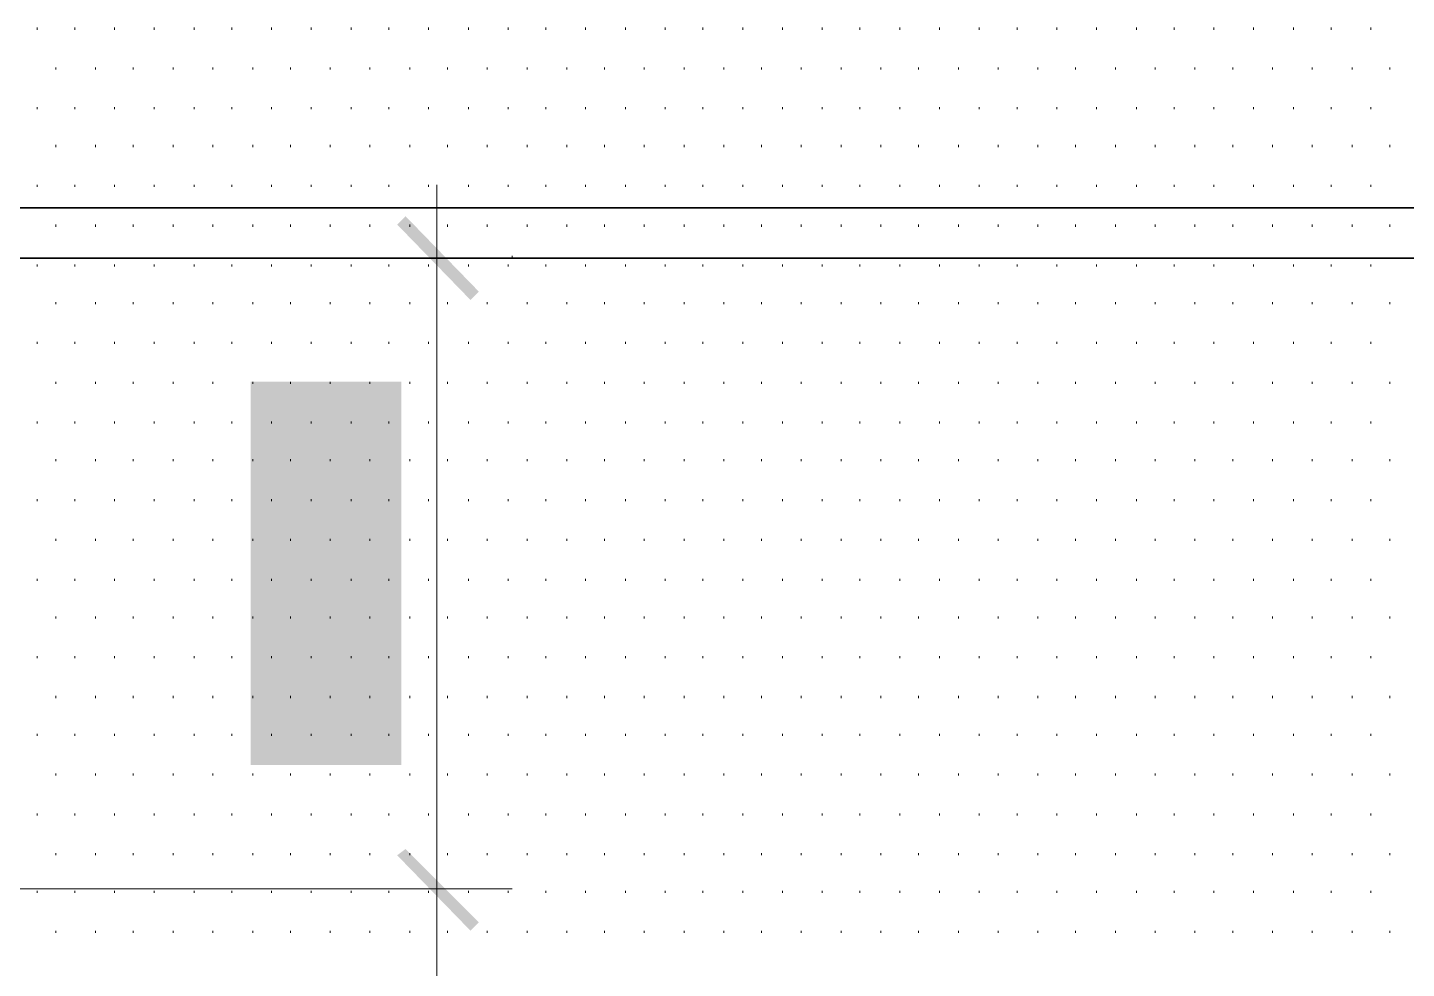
# Model space of a CAD drawing. Header units: millimetres. Extents: x -383313 to -161684, y -117025 to 99224.
# Drawn here: x -329369 to -326581, y -7491 to -5590 of the extents above; entities that cross this region are included whole.
import ezdxf

# ---------------------------------------------------------------- set-up
doc = ezdxf.new("R2010")
doc.units = ezdxf.units.MM
doc.header["$MEASUREMENT"] = 0
doc.layers.add('PDF_Geometry', color=7, linetype='Continuous')
doc.layers.add('PDF_Solid Fills', color=7, linetype='Continuous')

# ---------------------------------------------------------------- blocks, each defined once
blk = doc.blocks.new('A$Cf5759c35')
at = {"layer": 'PDF_Solid Fills'}
for points in [[(29675.5, 11912.6), (29679.7, 11849.1), (29679.7, 11857.6), (29684, 11866), (29684, 11874.5), (29688.2, 11878.7), (29692.4, 11883), (29696.7, 11887.2), (29700.9, 11891.4), (29705.1, 11895.7), (29709.4, 11899.9), (29717.8, 11899.9), (29722.1, 11904.1), (29730.5, 11904.1), (29739, 11904.1), (29739, 11904.1), (29743.2, 11904.1), (29751.7, 11904.1), (29760.2, 11899.9), (29764.4, 11899.9), (29772.9, 11895.7), (29777.1, 11891.4), (29781.3, 11887.2), (29781.3, 11887.2), (29789.8, 11883), (29789.8, 11874.5), (29794, 11870.3), (29798.3, 11866), (29798.3, 11857.6), (29798.3, 11849.1), (29798.3, 11912.6), (29794, 11916.8), (29794, 11916.8), (29785.6, 11921.1), (29781.3, 11925.3), (29777.1, 11929.5), (29768.6, 11929.5), (29764.4, 11933.8), (29755.9, 11933.8), (29747.5, 11933.8), (29743.2, 11938), (29734.8, 11938), (29730.5, 11938), (29726.3, 11933.8), (29717.8, 11933.8), (29709.4, 11933.8), (29705.1, 11929.5), (29696.7, 11929.5), (29692.4, 11925.3), (29688.2, 11921.1), (29679.7, 11916.8)], [(29573.9, 11925.3), (29573.9, 11798.3), (29700.9, 11777.1), (29705.1, 11806.8), (29700.9, 11806.8), (29696.7, 11811), (29692.4, 11819.5), (29688.2, 11823.7), (29688.2, 11823.7), (29684, 11827.9), (29684, 11836.4), (29679.7, 11844.9), (29679.7, 11849.1), (29675.5, 11912.6), (29675.5, 11912.6), (29671.3, 11908.4), (29671.3, 11811), (29603.5, 11823.7), (29603.5, 11925.3)], [(29654.3, 11857.6), (29654.3, 11857.6), (29654.3, 11844.9), (29658.6, 11836.4), (29658.6, 11827.9), (29662.8, 11823.7), (29667, 11819.5), (29671.3, 11811), (29671.3, 11908.4), (29667, 11904.1), (29662.8, 11895.7), (29658.6, 11891.4), (29658.6, 11887.2), (29654.3, 11878.7), (29654.3, 11874.5), (29654.3, 11866)], [(29751.7, 11802.5), (29755.9, 11768.7), (29755.9, 11772.9), (29772.9, 11772.9), (29777.1, 11777.1), (29785.6, 11777.1), (29789.8, 11781.4), (29794, 11785.6), (29798.3, 11789.8), (29802.5, 11794.1), (29806.7, 11798.3), (29811, 11802.5), (29815.2, 11811), (29819.4, 11815.2), (29819.4, 11823.7), (29819.4, 11827.9), (29823.7, 11836.4), (29823.7, 11844.9), (29823.7, 11849.1), (29823.7, 11853.3), (29823.7, 11857.6), (29823.7, 11866), (29819.4, 11874.5), (29819.4, 11878.7), (29815.2, 11887.2), (29815.2, 11891.4), (29811, 11895.7), (29806.7, 11904.1), (29802.5, 11908.4), (29798.3, 11912.6), (29798.3, 11849.1), (29798.3, 11849.1), (29798.3, 11844.9), (29798.3, 11836.4), (29794, 11832.2), (29789.8, 11823.7), (29785.6, 11819.5), (29781.3, 11815.2), (29777.1, 11811), (29772.9, 11811), (29764.4, 11806.8), (29760.2, 11802.5)], [(29573.9, 11739), (29573.9, 11578.2), (29603.5, 11578.2), (29603.5, 11700.9), (29603.5, 11696.7), (29607.8, 11696.7), (29612, 11692.5), (29620.5, 11688.2), (29624.7, 11684), (29628.9, 11679.8), (29637.4, 11675.5), (29641.6, 11671.3), (29645.9, 11667.1), (29654.3, 11662.8), (29662.8, 11658.6), (29667, 11654.4), (29671.3, 11654.4), (29675.5, 11650.1), (29684, 11650.1), (29688.2, 11645.9), (29696.7, 11641.7), (29700.9, 11641.7), (29709.4, 11637.4), (29713.6, 11633.2), (29722.1, 11633.2), (29726.3, 11629), (29734.8, 11629), (29743.2, 11624.7), (29747.5, 11624.7), (29751.7, 11624.7), (29760.2, 11620.5), (29768.6, 11620.5), (29772.9, 11616.3), (29781.3, 11616.3), (29789.8, 11616.3), (29794, 11616.3), (29802.5, 11612), (29806.7, 11612), (29815.2, 11612), (29819.4, 11612), (29819.4, 11645.9), (29819.4, 11645.9), (29811, 11645.9), (29802.5, 11645.9), (29798.3, 11645.9), (29789.8, 11645.9), (29781.3, 11650.1), (29777.1, 11650.1), (29768.6, 11650.1), (29764.4, 11654.4), (29755.9, 11654.4), (29751.7, 11654.4), (29747.5, 11658.6), (29739, 11658.6), (29734.8, 11662.8), (29726.3, 11662.8), (29722.1, 11667.1), (29713.6, 11667.1), (29709.4, 11671.3), (29700.9, 11675.5), (29696.7, 11675.5), (29688.2, 11679.8), (29684, 11684), (29675.5, 11684), (29671.3, 11688.2), (29662.8, 11692.5), (29658.6, 11696.7), (29650.1, 11700.9), (29645.9, 11705.2), (29637.4, 11709.4), (29633.2, 11713.6), (29624.7, 11713.6), (29620.5, 11717.9), (29616.2, 11722.1), (29612, 11726.3), (29603.5, 11730.6), (29599.3, 11734.8), (29595.1, 11739)], [(29595.1, 11527.4), (29595.1, 11463.9), (29595.1, 11480.8), (29599.3, 11485), (29603.5, 11493.5), (29607.8, 11497.7), (29607.8, 11497.7), (29612, 11502), (29616.2, 11506.2), (29624.7, 11510.4), (29628.9, 11510.4), (29637.4, 11510.4), (29641.6, 11510.4), (29650.1, 11510.4), (29654.3, 11506.2), (29662.8, 11506.2), (29667, 11502), (29675.5, 11497.7), (29675.5, 11493.5), (29679.7, 11489.3), (29684, 11485), (29688.2, 11480.8), (29696.7, 11476.6), (29700.9, 11472.3), (29705.1, 11468.1), (29709.4, 11459.6), (29713.6, 11455.4), (29722.1, 11446.9), (29726.3, 11442.7), (29730.5, 11434.2), (29739, 11430), (29743.2, 11421.5), (29747.5, 11417.3), (29751.7, 11413.1), (29755.9, 11408.8), (29760.2, 11404.6), (29764.4, 11400.4), (29768.6, 11396.1), (29772.9, 11391.9), (29781.3, 11387.7), (29785.6, 11387.7), (29794, 11383.4), (29798.3, 11379.2), (29798.3, 11379.2), (29806.7, 11379.2), (29811, 11379.2), (29819.4, 11375), (29819.4, 11544.3), (29789.8, 11544.3), (29789.8, 11421.5), (29789.8, 11421.5), (29785.6, 11421.5), (29777.1, 11425.8), (29772.9, 11434.2), (29772.9, 11434.2), (29768.6, 11438.5), (29764.4, 11442.7), (29760.2, 11446.9), (29755.9, 11455.4), (29747.5, 11459.6), (29743.2, 11468.1), (29739, 11468.1), (29734.8, 11476.6), (29730.5, 11485), (29722.1, 11489.3), (29717.8, 11493.5), (29713.6, 11497.7), (29709.4, 11506.2), (29705.1, 11510.4), (29700.9, 11510.4), (29696.7, 11514.7), (29696.7, 11518.9), (29688.2, 11523.1), (29684, 11527.4), (29679.7, 11531.6), (29671.3, 11531.6), (29667, 11535.8), (29662.8, 11535.8), (29658.6, 11540.1), (29650.1, 11540.1), (29645.9, 11540.1), (29637.4, 11540.1), (29637.4, 11540.1), (29628.9, 11540.1), (29624.7, 11540.1), (29616.2, 11540.1), (29612, 11535.8), (29603.5, 11531.6), (29599.3, 11531.6)], [(29569.7, 11463.9), (29569.7, 11442.7), (29573.9, 11434.2), (29573.9, 11430), (29578.1, 11421.5), (29578.1, 11417.3), (29582.4, 11413.1), (29586.6, 11408.8), (29590.8, 11404.6), (29595.1, 11400.4), (29599.3, 11396.1), (29607.8, 11391.9), (29612, 11387.7), (29620.5, 11387.7), (29624.7, 11383.4), (29633.2, 11383.4), (29641.6, 11383.4), (29645.9, 11413.1), (29637.4, 11413.1), (29628.9, 11417.3), (29624.7, 11417.3), (29616.2, 11421.5), (29612, 11425.8), (29607.8, 11430), (29603.5, 11430), (29599.3, 11438.5), (29599.3, 11442.7), (29595.1, 11446.9), (29595.1, 11455.4), (29595.1, 11463.9), (29595.1, 11527.4), (29586.6, 11518.9), (29586.6, 11518.9), (29582.4, 11514.7), (29582.4, 11510.4), (29578.1, 11506.2), (29573.9, 11497.7), (29573.9, 11493.5), (29569.7, 11485), (29569.7, 11480.8), (29569.7, 11472.3)], [(29569.7, 11303), (29569.7, 11281.8), (29569.7, 11281.8), (29573.9, 11277.6), (29578.1, 11273.4), (29586.6, 11269.1), (29590.8, 11264.9), (29595.1, 11260.7), (29603.5, 11256.4), (29603.5, 11252.2), (29607.8, 11243.7), (29612, 11239.5), (29616.2, 11235.3), (29620.5, 11226.8), (29624.7, 11269.1), (29819.4, 11269.1), (29819.4, 11303)], [(29620.5, 11226.8), (29624.7, 11222.6), (29628.9, 11218.3), (29633.2, 11209.9), (29662.8, 11209.9), (29658.6, 11209.9), (29658.6, 11218.3), (29654.3, 11222.6), (29654.3, 11226.8), (29650.1, 11235.3), (29645.9, 11243.7), (29645.9, 11243.7), (29641.6, 11248), (29637.4, 11256.4), (29633.2, 11260.7), (29628.9, 11264.9), (29624.7, 11269.1)]]:
    blk.add_hatch(color=8, dxfattribs=at).paths.add_polyline_path(points)
at = {"layer": 'PDF_Geometry', "color": 8, "lineweight": 9}
for points in [[(29112.5, 12670.4), (29112.5, 12674.6)], [(29188.7, 12670.4), (29188.7, 12674.6)], [(29269.1, 12670.4), (29269.1, 12674.6)], [(29349.5, 12670.4), (29349.5, 12674.6)], [(29430, 12670.4), (29430, 12674.6)], [(29506.2, 12670.4), (29506.2, 12674.6)], [(29586.6, 12670.4), (29586.6, 12674.6)], [(29667, 12670.4), (29667, 12674.6)], [(29747.5, 12670.4), (29747.5, 12674.6)], [(29823.7, 12670.4), (29823.7, 12674.6)], [(29904.1, 12670.4), (29904.1, 12674.6)], [(29984.5, 12670.4), (29984.5, 12674.6)], [(30065, 12670.4), (30065, 12674.6)], [(30141.2, 12670.4), (30141.2, 12674.6)], [(30221.6, 12670.4), (30221.6, 12674.6)], [(30302, 12670.4), (30302, 12674.6)], [(30382.5, 12670.4), (30382.5, 12674.6)], [(30458.7, 12670.4), (30458.7, 12674.6)], [(30539.1, 12670.4), (30539.1, 12674.6)], [(30619.5, 12670.4), (30619.5, 12674.6)], [(30700, 12670.4), (30700, 12674.6)], [(30776.2, 12670.4), (30776.2, 12674.6)], [(30856.6, 12670.4), (30856.6, 12674.6)], [(30937, 12670.4), (30937, 12674.6)], [(31017.5, 12670.4), (31017.5, 12674.6)], [(31093.7, 12670.4), (31093.7, 12674.6)], [(31174.1, 12670.4), (31174.1, 12674.6)], [(31254.5, 12670.4), (31254.5, 12674.6)], [(31335, 12670.4), (31335, 12674.6)], [(31411.2, 12670.4), (31411.2, 12674.6)], [(31491.6, 12670.4), (31491.6, 12674.6)], [(31572, 12670.4), (31572, 12674.6)], [(31652.5, 12670.4), (31652.5, 12674.6)], [(31728.7, 12670.4), (31728.7, 12674.6)], [(31809.1, 12670.4), (31809.1, 12674.6)], [(29150.6, 12589.9), (29150.6, 12594.2)], [(29231, 12589.9), (29231, 12594.2)], [(29307.2, 12589.9), (29307.2, 12594.2)], [(29387.6, 12589.9), (29387.6, 12594.2)], [(29468.1, 12589.9), (29468.1, 12594.2)], [(29548.5, 12589.9), (29548.5, 12594.2)], [(29624.7, 12589.9), (29624.7, 12594.2)], [(29705.1, 12589.9), (29705.1, 12594.2)], [(29785.6, 12589.9), (29785.6, 12594.2)], [(29866, 12589.9), (29866, 12594.2)], [(29942.2, 12589.9), (29942.2, 12594.2)], [(30022.6, 12589.9), (30022.6, 12594.2)], [(30103.1, 12589.9), (30103.1, 12594.2)], [(30183.5, 12589.9), (30183.5, 12594.2)], [(30259.7, 12589.9), (30259.7, 12594.2)], [(30340.1, 12589.9), (30340.1, 12594.2)], [(30420.6, 12589.9), (30420.6, 12594.2)], [(30501, 12589.9), (30501, 12594.2)], [(30577.2, 12589.9), (30577.2, 12594.2)], [(30657.6, 12589.9), (30657.6, 12594.2)], [(30738.1, 12589.9), (30738.1, 12594.2)], [(30818.5, 12589.9), (30818.5, 12594.2)], [(30894.7, 12589.9), (30894.7, 12594.2)], [(30975.1, 12589.9), (30975.1, 12594.2)], [(31055.6, 12589.9), (31055.6, 12594.2)], [(31136, 12589.9), (31136, 12594.2)], [(31212.2, 12589.9), (31212.2, 12594.2)], [(31292.6, 12589.9), (31292.6, 12594.2)], [(31373.1, 12589.9), (31373.1, 12594.2)], [(31453.5, 12589.9), (31453.5, 12594.2)], [(31529.7, 12589.9), (31529.7, 12594.2)], [(31610.1, 12589.9), (31610.1, 12594.2)], [(31690.6, 12589.9), (31690.6, 12594.2)], [(31771, 12589.9), (31771, 12594.2)], [(31847.2, 12589.9), (31847.2, 12594.2)], [(29112.5, 12509.5), (29112.5, 12513.7)], [(29188.7, 12509.5), (29188.7, 12513.7)], [(29269.1, 12509.5), (29269.1, 12513.7)], [(29349.5, 12509.5), (29349.5, 12513.7)], [(29430, 12509.5), (29430, 12513.7)], [(29506.2, 12509.5), (29506.2, 12513.7)], [(29586.6, 12509.5), (29586.6, 12513.7)], [(29667, 12509.5), (29667, 12513.7)], [(29747.5, 12509.5), (29747.5, 12513.7)], [(29823.7, 12509.5), (29823.7, 12513.7)], [(29904.1, 12509.5), (29904.1, 12513.7)], [(29984.5, 12509.5), (29984.5, 12513.7)], [(30065, 12509.5), (30065, 12513.7)], [(30141.2, 12509.5), (30141.2, 12513.7)], [(30221.6, 12509.5), (30221.6, 12513.7)], [(30302, 12509.5), (30302, 12513.7)], [(30382.5, 12509.5), (30382.5, 12513.7)], [(30458.7, 12509.5), (30458.7, 12513.7)], [(30539.1, 12509.5), (30539.1, 12513.7)], [(30619.5, 12509.5), (30619.5, 12513.7)], [(30700, 12509.5), (30700, 12513.7)], [(30776.2, 12509.5), (30776.2, 12513.7)], [(30856.6, 12509.5), (30856.6, 12513.7)], [(30937, 12509.5), (30937, 12513.7)], [(31017.5, 12509.5), (31017.5, 12513.7)], [(31093.7, 12509.5), (31093.7, 12513.7)], [(31174.1, 12509.5), (31174.1, 12513.7)], [(31254.5, 12509.5), (31254.5, 12513.7)], [(31335, 12509.5), (31335, 12513.7)], [(31411.2, 12509.5), (31411.2, 12513.7)], [(31491.6, 12509.5), (31491.6, 12513.7)], [(31572, 12509.5), (31572, 12513.7)], [(31652.5, 12509.5), (31652.5, 12513.7)], [(31728.7, 12509.5), (31728.7, 12513.7)], [(31809.1, 12509.5), (31809.1, 12513.7)], [(29150.6, 12433.3), (29150.6, 12437.5)], [(29231, 12433.3), (29231, 12437.5)], [(29307.2, 12433.3), (29307.2, 12437.5)], [(29387.6, 12433.3), (29387.6, 12437.5)], [(29468.1, 12433.3), (29468.1, 12437.5)], [(29548.5, 12433.3), (29548.5, 12437.5)], [(29624.7, 12433.3), (29624.7, 12437.5)], [(29705.1, 12433.3), (29705.1, 12437.5)], [(29785.6, 12433.3), (29785.6, 12437.5)], [(29866, 12433.3), (29866, 12437.5)], [(29942.2, 12433.3), (29942.2, 12437.5)], [(30022.6, 12433.3), (30022.6, 12437.5)], [(30103.1, 12433.3), (30103.1, 12437.5)], [(30183.5, 12433.3), (30183.5, 12437.5)], [(30259.7, 12433.3), (30259.7, 12437.5)], [(30340.1, 12433.3), (30340.1, 12437.5)], [(30420.6, 12433.3), (30420.6, 12437.5)], [(30501, 12433.3), (30501, 12437.5)], [(30577.2, 12433.3), (30577.2, 12437.5)], [(30657.6, 12433.3), (30657.6, 12437.5)], [(30738.1, 12433.3), (30738.1, 12437.5)], [(30818.5, 12433.3), (30818.5, 12437.5)], [(30894.7, 12433.3), (30894.7, 12437.5)], [(30975.1, 12433.3), (30975.1, 12437.5)], [(31055.6, 12433.3), (31055.6, 12437.5)], [(31136, 12433.3), (31136, 12437.5)], [(31212.2, 12433.3), (31212.2, 12437.5)], [(31292.6, 12433.3), (31292.6, 12437.5)], [(31373.1, 12433.3), (31373.1, 12437.5)], [(31453.5, 12433.3), (31453.5, 12437.5)], [(31529.7, 12433.3), (31529.7, 12437.5)], [(31610.1, 12433.3), (31610.1, 12437.5)], [(31690.6, 12433.3), (31690.6, 12437.5)], [(31771, 12433.3), (31771, 12437.5)], [(31847.2, 12433.3), (31847.2, 12437.5)], [(29112.5, 12352.9), (29112.5, 12357.1)], [(29188.7, 12352.9), (29188.7, 12357.1)], [(29269.1, 12352.9), (29269.1, 12357.1)], [(29349.5, 12352.9), (29349.5, 12357.1)], [(29430, 12352.9), (29430, 12357.1)], [(29506.2, 12352.9), (29506.2, 12357.1)], [(29586.6, 12352.9), (29586.6, 12357.1)], [(29667, 12352.9), (29667, 12357.1)], [(29747.5, 12352.9), (29747.5, 12357.1)], [(29823.7, 12352.9), (29823.7, 12357.1)], [(29904.1, 12352.9), (29904.1, 12357.1)], [(29984.5, 12352.9), (29984.5, 12357.1)], [(30065, 12352.9), (30065, 12357.1)], [(30141.2, 12352.9), (30141.2, 12357.1)], [(30221.6, 12352.9), (30221.6, 12357.1)], [(30302, 12352.9), (30302, 12357.1)], [(30382.5, 12352.9), (30382.5, 12357.1)], [(30458.7, 12352.9), (30458.7, 12357.1)], [(30539.1, 12352.9), (30539.1, 12357.1)], [(30619.5, 12352.9), (30619.5, 12357.1)], [(30700, 12352.9), (30700, 12357.1)], [(30776.2, 12352.9), (30776.2, 12357.1)], [(30856.6, 12352.9), (30856.6, 12357.1)], [(30937, 12352.9), (30937, 12357.1)], [(31017.5, 12352.9), (31017.5, 12357.1)], [(31093.7, 12352.9), (31093.7, 12357.1)], [(31174.1, 12352.9), (31174.1, 12357.1)], [(31254.5, 12352.9), (31254.5, 12357.1)], [(31335, 12352.9), (31335, 12357.1)], [(31411.2, 12352.9), (31411.2, 12357.1)], [(31491.6, 12352.9), (31491.6, 12357.1)], [(31572, 12352.9), (31572, 12357.1)], [(31652.5, 12352.9), (31652.5, 12357.1)], [(31728.7, 12352.9), (31728.7, 12357.1)], [(31809.1, 12352.9), (31809.1, 12357.1)], [(29150.6, 12272.4), (29150.6, 12276.7)], [(29231, 12272.4), (29231, 12276.7)], [(29307.2, 12272.4), (29307.2, 12276.7)], [(29387.6, 12272.4), (29387.6, 12276.7)], [(29468.1, 12272.4), (29468.1, 12276.7)], [(29548.5, 12272.4), (29548.5, 12276.7)], [(29624.7, 12272.4), (29624.7, 12276.7)], [(29705.1, 12272.4), (29705.1, 12276.7)], [(29785.6, 12272.4), (29785.6, 12276.7)], [(29866, 12272.4), (29866, 12276.7)], [(29942.2, 12272.4), (29942.2, 12276.7)], [(30022.6, 12272.4), (30022.6, 12276.7)], [(30103.1, 12272.4), (30103.1, 12276.7)], [(30183.5, 12272.4), (30183.5, 12276.7)], [(30259.7, 12272.4), (30259.7, 12276.7)], [(30340.1, 12272.4), (30340.1, 12276.7)], [(30420.6, 12272.4), (30420.6, 12276.7)], [(30501, 12272.4), (30501, 12276.7)], [(30577.2, 12272.4), (30577.2, 12276.7)], [(30657.6, 12272.4), (30657.6, 12276.7)], [(30738.1, 12272.4), (30738.1, 12276.7)], [(30818.5, 12272.4), (30818.5, 12276.7)], [(30894.7, 12272.4), (30894.7, 12276.7)], [(30975.1, 12272.4), (30975.1, 12276.7)], [(31055.6, 12272.4), (31055.6, 12276.7)], [(31136, 12272.4), (31136, 12276.7)], [(31212.2, 12272.4), (31212.2, 12276.7)], [(31292.6, 12272.4), (31292.6, 12276.7)], [(31373.1, 12272.4), (31373.1, 12276.7)], [(31453.5, 12272.4), (31453.5, 12276.7)], [(31529.7, 12272.4), (31529.7, 12276.7)], [(31610.1, 12272.4), (31610.1, 12276.7)], [(31690.6, 12272.4), (31690.6, 12276.7)], [(31771, 12272.4), (31771, 12276.7)], [(31847.2, 12272.4), (31847.2, 12276.7)], [(29112.5, 12192), (29112.5, 12196.2)], [(29188.7, 12192), (29188.7, 12196.2)], [(29269.1, 12192), (29269.1, 12196.2)], [(29349.5, 12192), (29349.5, 12196.2)], [(29430, 12192), (29430, 12196.2)], [(29506.2, 12192), (29506.2, 12196.2)], [(29586.6, 12192), (29586.6, 12196.2)], [(29667, 12192), (29667, 12196.2)], [(29747.5, 12192), (29747.5, 12196.2)], [(29823.7, 12192), (29823.7, 12196.2)], [(29904.1, 12192), (29904.1, 12196.2)], [(29984.5, 12192), (29984.5, 12196.2)], [(30065, 12192), (30065, 12196.2)], [(30141.2, 12192), (30141.2, 12196.2)], [(30221.6, 12192), (30221.6, 12196.2)], [(30302, 12192), (30302, 12196.2)], [(30382.5, 12192), (30382.5, 12196.2)], [(30458.7, 12192), (30458.7, 12196.2)], [(30539.1, 12192), (30539.1, 12196.2)], [(30619.5, 12192), (30619.5, 12196.2)], [(30700, 12192), (30700, 12196.2)], [(30776.2, 12192), (30776.2, 12196.2)], [(30856.6, 12192), (30856.6, 12196.2)], [(30937, 12192), (30937, 12196.2)], [(31017.5, 12192), (31017.5, 12196.2)], [(31093.7, 12192), (31093.7, 12196.2)], [(31174.1, 12192), (31174.1, 12196.2)], [(31254.5, 12192), (31254.5, 12196.2)], [(31335, 12192), (31335, 12196.2)], [(31411.2, 12192), (31411.2, 12196.2)], [(31491.6, 12192), (31491.6, 12196.2)], [(31572, 12192), (31572, 12196.2)], [(31652.5, 12192), (31652.5, 12196.2)], [(31728.7, 12192), (31728.7, 12196.2)], [(31809.1, 12192), (31809.1, 12196.2)], [(29150.6, 12115.8), (29150.6, 12120)], [(29231, 12115.8), (29231, 12120)], [(29307.2, 12115.8), (29307.2, 12120)], [(29387.6, 12115.8), (29387.6, 12120)], [(29468.1, 12115.8), (29468.1, 12120)], [(29548.5, 12115.8), (29548.5, 12120)], [(29624.7, 12115.8), (29624.7, 12120)], [(29705.1, 12115.8), (29705.1, 12120)], [(29785.6, 12115.8), (29785.6, 12120)], [(29866, 12115.8), (29866, 12120)], [(29942.2, 12115.8), (29942.2, 12120)], [(30022.6, 12115.8), (30022.6, 12120)], [(30103.1, 12115.8), (30103.1, 12120)], [(30183.5, 12115.8), (30183.5, 12120)], [(30259.7, 12115.8), (30259.7, 12120)], [(30340.1, 12115.8), (30340.1, 12120)], [(30420.6, 12115.8), (30420.6, 12120)], [(30501, 12115.8), (30501, 12120)], [(30577.2, 12115.8), (30577.2, 12120)], [(30657.6, 12115.8), (30657.6, 12120)], [(30738.1, 12115.8), (30738.1, 12120)], [(30818.5, 12115.8), (30818.5, 12120)], [(30894.7, 12115.8), (30894.7, 12120)], [(30975.1, 12115.8), (30975.1, 12120)], [(31055.6, 12115.8), (31055.6, 12120)], [(31136, 12115.8), (31136, 12120)], [(31212.2, 12115.8), (31212.2, 12120)], [(31292.6, 12115.8), (31292.6, 12120)], [(31373.1, 12115.8), (31373.1, 12120)], [(31453.5, 12115.8), (31453.5, 12120)], [(31529.7, 12115.8), (31529.7, 12120)], [(31610.1, 12115.8), (31610.1, 12120)], [(31690.6, 12115.8), (31690.6, 12120)], [(31771, 12115.8), (31771, 12120)], [(31847.2, 12115.8), (31847.2, 12120)], [(29112.5, 12035.4), (29112.5, 12039.6)], [(29188.7, 12035.4), (29188.7, 12039.6)], [(29269.1, 12035.4), (29269.1, 12039.6)], [(29349.5, 12035.4), (29349.5, 12039.6)], [(29430, 12035.4), (29430, 12039.6)], [(29506.2, 12035.4), (29506.2, 12039.6)], [(29586.6, 12035.4), (29586.6, 12039.6)], [(29667, 12035.4), (29667, 12039.6)], [(29747.5, 12035.4), (29747.5, 12039.6)], [(29823.7, 12035.4), (29823.7, 12039.6)], [(29904.1, 12035.4), (29904.1, 12039.6)], [(29984.5, 12035.4), (29984.5, 12039.6)], [(30065, 12035.4), (30065, 12039.6)], [(30141.2, 12035.4), (30141.2, 12039.6)], [(30221.6, 12035.4), (30221.6, 12039.6)], [(30302, 12035.4), (30302, 12039.6)], [(30382.5, 12035.4), (30382.5, 12039.6)], [(30458.7, 12035.4), (30458.7, 12039.6)], [(30539.1, 12035.4), (30539.1, 12039.6)], [(30619.5, 12035.4), (30619.5, 12039.6)], [(30700, 12035.4), (30700, 12039.6)], [(30776.2, 12035.4), (30776.2, 12039.6)], [(30856.6, 12035.4), (30856.6, 12039.6)], [(30937, 12035.4), (30937, 12039.6)], [(31017.5, 12035.4), (31017.5, 12039.6)], [(31093.7, 12035.4), (31093.7, 12039.6)], [(31174.1, 12035.4), (31174.1, 12039.6)], [(31254.5, 12035.4), (31254.5, 12039.6)], [(31335, 12035.4), (31335, 12039.6)], [(31411.2, 12035.4), (31411.2, 12039.6)], [(31491.6, 12035.4), (31491.6, 12039.6)], [(31572, 12035.4), (31572, 12039.6)], [(31652.5, 12035.4), (31652.5, 12039.6)], [(31728.7, 12035.4), (31728.7, 12039.6)], [(31809.1, 12035.4), (31809.1, 12039.6)], [(29150.6, 11954.9), (29150.6, 11959.2)], [(29231, 11954.9), (29231, 11959.2)], [(29307.2, 11954.9), (29307.2, 11959.2)], [(29387.6, 11954.9), (29387.6, 11959.2)], [(29468.1, 11954.9), (29468.1, 11959.2)], [(29548.5, 11954.9), (29548.5, 11959.2)], [(29624.7, 11954.9), (29624.7, 11959.2)], [(29705.1, 11954.9), (29705.1, 11959.2)], [(29785.6, 11954.9), (29785.6, 11959.2)], [(29866, 11954.9), (29866, 11959.2)], [(29942.2, 11954.9), (29942.2, 11959.2)], [(30022.6, 11954.9), (30022.6, 11959.2)], [(30103.1, 11954.9), (30103.1, 11959.2)], [(30183.5, 11954.9), (30183.5, 11959.2)], [(30259.7, 11954.9), (30259.7, 11959.2)], [(30340.1, 11954.9), (30340.1, 11959.2)], [(30420.6, 11954.9), (30420.6, 11959.2)], [(30501, 11954.9), (30501, 11959.2)], [(30577.2, 11954.9), (30577.2, 11959.2)], [(30657.6, 11954.9), (30657.6, 11959.2)], [(30738.1, 11954.9), (30738.1, 11959.2)], [(30818.5, 11954.9), (30818.5, 11959.2)], [(30894.7, 11954.9), (30894.7, 11959.2)], [(30975.1, 11954.9), (30975.1, 11959.2)], [(31055.6, 11954.9), (31055.6, 11959.2)], [(31136, 11954.9), (31136, 11959.2)], [(31212.2, 11954.9), (31212.2, 11959.2)], [(31292.6, 11954.9), (31292.6, 11959.2)], [(31373.1, 11954.9), (31373.1, 11959.2)], [(31453.5, 11954.9), (31453.5, 11959.2)], [(31529.7, 11954.9), (31529.7, 11959.2)], [(31610.1, 11954.9), (31610.1, 11959.2)], [(31690.6, 11954.9), (31690.6, 11959.2)], [(31771, 11954.9), (31771, 11959.2)], [(31847.2, 11954.9), (31847.2, 11959.2)], [(29112.5, 11874.5), (29112.5, 11878.7)], [(29188.7, 11874.5), (29188.7, 11878.7)], [(29269.1, 11874.5), (29269.1, 11878.7)], [(29349.5, 11874.5), (29349.5, 11878.7)], [(29430, 11874.5), (29430, 11878.7)], [(29506.2, 11874.5), (29506.2, 11878.7)], [(29586.6, 11874.5), (29586.6, 11878.7)], [(29667, 11874.5), (29667, 11878.7)], [(29747.5, 11874.5), (29747.5, 11878.7)], [(29823.7, 11874.5), (29823.7, 11878.7)], [(29904.1, 11874.5), (29904.1, 11878.7)], [(29984.5, 11874.5), (29984.5, 11878.7)], [(30065, 11874.5), (30065, 11878.7)], [(30141.2, 11874.5), (30141.2, 11878.7)], [(30221.6, 11874.5), (30221.6, 11878.7)], [(30302, 11874.5), (30302, 11878.7)], [(30382.5, 11874.5), (30382.5, 11878.7)], [(30458.7, 11874.5), (30458.7, 11878.7)], [(30539.1, 11874.5), (30539.1, 11878.7)], [(30619.5, 11874.5), (30619.5, 11878.7)], [(30700, 11874.5), (30700, 11878.7)], [(30776.2, 11874.5), (30776.2, 11878.7)], [(30856.6, 11874.5), (30856.6, 11878.7)], [(30937, 11874.5), (30937, 11878.7)], [(31017.5, 11874.5), (31017.5, 11878.7)], [(31093.7, 11874.5), (31093.7, 11878.7)], [(31174.1, 11874.5), (31174.1, 11878.7)], [(31254.5, 11874.5), (31254.5, 11878.7)], [(31335, 11874.5), (31335, 11878.7)], [(31411.2, 11874.5), (31411.2, 11878.7)], [(31491.6, 11874.5), (31491.6, 11878.7)], [(31572, 11874.5), (31572, 11878.7)], [(31652.5, 11874.5), (31652.5, 11878.7)], [(31728.7, 11874.5), (31728.7, 11878.7)], [(31809.1, 11874.5), (31809.1, 11878.7)], [(29150.6, 11798.3), (29150.6, 11802.5)], [(29231, 11798.3), (29231, 11802.5)], [(29307.2, 11798.3), (29307.2, 11802.5)], [(29387.6, 11798.3), (29387.6, 11802.5)], [(29468.1, 11798.3), (29468.1, 11802.5)], [(29548.5, 11798.3), (29548.5, 11802.5)], [(29624.7, 11798.3), (29624.7, 11802.5)], [(29705.1, 11798.3), (29705.1, 11802.5)], [(29785.6, 11798.3), (29785.6, 11802.5)], [(29866, 11798.3), (29866, 11802.5)], [(29942.2, 11798.3), (29942.2, 11802.5)], [(30022.6, 11798.3), (30022.6, 11802.5)], [(30103.1, 11798.3), (30103.1, 11802.5)], [(30183.5, 11798.3), (30183.5, 11802.5)], [(30259.7, 11798.3), (30259.7, 11802.5)], [(30340.1, 11798.3), (30340.1, 11802.5)], [(30420.6, 11798.3), (30420.6, 11802.5)], [(30501, 11798.3), (30501, 11802.5)], [(30577.2, 11798.3), (30577.2, 11802.5)], [(30657.6, 11798.3), (30657.6, 11802.5)], [(30738.1, 11798.3), (30738.1, 11802.5)], [(30818.5, 11798.3), (30818.5, 11802.5)], [(30894.7, 11798.3), (30894.7, 11802.5)], [(30975.1, 11798.3), (30975.1, 11802.5)], [(31055.6, 11798.3), (31055.6, 11802.5)], [(31136, 11798.3), (31136, 11802.5)], [(31212.2, 11798.3), (31212.2, 11802.5)], [(31292.6, 11798.3), (31292.6, 11802.5)], [(31373.1, 11798.3), (31373.1, 11802.5)], [(31453.5, 11798.3), (31453.5, 11802.5)], [(31529.7, 11798.3), (31529.7, 11802.5)], [(31610.1, 11798.3), (31610.1, 11802.5)], [(31690.6, 11798.3), (31690.6, 11802.5)], [(31771, 11798.3), (31771, 11802.5)], [(31847.2, 11798.3), (31847.2, 11802.5)], [(29112.5, 11717.9), (29112.5, 11722.1)], [(29188.7, 11717.9), (29188.7, 11722.1)], [(29269.1, 11717.9), (29269.1, 11722.1)], [(29349.5, 11717.9), (29349.5, 11722.1)], [(29430, 11717.9), (29430, 11722.1)], [(29506.2, 11717.9), (29506.2, 11722.1)], [(29586.6, 11717.9), (29586.6, 11722.1)], [(29667, 11717.9), (29667, 11722.1)], [(29747.5, 11717.9), (29747.5, 11722.1)], [(29823.7, 11717.9), (29823.7, 11722.1)], [(29904.1, 11717.9), (29904.1, 11722.1)], [(29984.5, 11717.9), (29984.5, 11722.1)], [(30065, 11717.9), (30065, 11722.1)], [(30141.2, 11717.9), (30141.2, 11722.1)], [(30221.6, 11717.9), (30221.6, 11722.1)], [(30302, 11717.9), (30302, 11722.1)], [(30382.5, 11717.9), (30382.5, 11722.1)], [(30458.7, 11717.9), (30458.7, 11722.1)], [(30539.1, 11717.9), (30539.1, 11722.1)], [(30619.5, 11717.9), (30619.5, 11722.1)], [(30700, 11717.9), (30700, 11722.1)], [(30776.2, 11717.9), (30776.2, 11722.1)], [(30856.6, 11717.9), (30856.6, 11722.1)], [(30937, 11717.9), (30937, 11722.1)], [(31017.5, 11717.9), (31017.5, 11722.1)], [(31093.7, 11717.9), (31093.7, 11722.1)], [(31174.1, 11717.9), (31174.1, 11722.1)], [(31254.5, 11717.9), (31254.5, 11722.1)], [(31335, 11717.9), (31335, 11722.1)], [(31411.2, 11717.9), (31411.2, 11722.1)], [(31491.6, 11717.9), (31491.6, 11722.1)], [(31572, 11717.9), (31572, 11722.1)], [(31652.5, 11717.9), (31652.5, 11722.1)], [(31728.7, 11717.9), (31728.7, 11722.1)], [(31809.1, 11717.9), (31809.1, 11722.1)], [(29150.6, 11637.4), (29150.6, 11641.7)], [(29231, 11637.4), (29231, 11641.7)], [(29307.2, 11637.4), (29307.2, 11641.7)], [(29387.6, 11637.4), (29387.6, 11641.7)], [(29468.1, 11637.4), (29468.1, 11641.7)], [(29548.5, 11637.4), (29548.5, 11641.7)], [(29624.7, 11637.4), (29624.7, 11641.7)], [(29705.1, 11637.4), (29705.1, 11641.7)], [(29785.6, 11637.4), (29785.6, 11641.7)], [(29866, 11637.4), (29866, 11641.7)], [(29942.2, 11637.4), (29942.2, 11641.7)], [(30022.6, 11637.4), (30022.6, 11641.7)], [(30103.1, 11637.4), (30103.1, 11641.7)], [(30183.5, 11637.4), (30183.5, 11641.7)], [(30259.7, 11637.4), (30259.7, 11641.7)], [(30340.1, 11637.4), (30340.1, 11641.7)], [(30420.6, 11637.4), (30420.6, 11641.7)], [(30501, 11637.4), (30501, 11641.7)], [(30577.2, 11637.4), (30577.2, 11641.7)], [(30657.6, 11637.4), (30657.6, 11641.7)], [(30738.1, 11637.4), (30738.1, 11641.7)], [(30818.5, 11637.4), (30818.5, 11641.7)], [(30894.7, 11637.4), (30894.7, 11641.7)], [(30975.1, 11637.4), (30975.1, 11641.7)], [(31055.6, 11637.4), (31055.6, 11641.7)], [(31136, 11637.4), (31136, 11641.7)], [(31212.2, 11637.4), (31212.2, 11641.7)], [(31292.6, 11637.4), (31292.6, 11641.7)], [(31373.1, 11637.4), (31373.1, 11641.7)], [(31453.5, 11637.4), (31453.5, 11641.7)], [(31529.7, 11637.4), (31529.7, 11641.7)], [(31610.1, 11637.4), (31610.1, 11641.7)], [(31690.6, 11637.4), (31690.6, 11641.7)], [(31771, 11637.4), (31771, 11641.7)], [(31847.2, 11637.4), (31847.2, 11641.7)], [(29112.5, 11557), (29112.5, 11561.2)], [(29188.7, 11557), (29188.7, 11561.2)], [(29269.1, 11557), (29269.1, 11561.2)], [(29349.5, 11557), (29349.5, 11561.2)], [(29430, 11557), (29430, 11561.2)], [(29506.2, 11557), (29506.2, 11561.2)], [(29586.6, 11557), (29586.6, 11561.2)], [(29667, 11557), (29667, 11561.2)], [(29747.5, 11557), (29747.5, 11561.2)], [(29823.7, 11557), (29823.7, 11561.2)], [(29904.1, 11557), (29904.1, 11561.2)], [(29984.5, 11557), (29984.5, 11561.2)], [(30065, 11557), (30065, 11561.2)], [(30141.2, 11557), (30141.2, 11561.2)], [(30221.6, 11557), (30221.6, 11561.2)], [(30302, 11557), (30302, 11561.2)], [(30382.5, 11557), (30382.5, 11561.2)], [(30458.7, 11557), (30458.7, 11561.2)], [(30539.1, 11557), (30539.1, 11561.2)], [(30619.5, 11557), (30619.5, 11561.2)], [(30700, 11557), (30700, 11561.2)], [(30776.2, 11557), (30776.2, 11561.2)], [(30856.6, 11557), (30856.6, 11561.2)], [(30937, 11557), (30937, 11561.2)], [(31017.5, 11557), (31017.5, 11561.2)], [(31093.7, 11557), (31093.7, 11561.2)], [(31174.1, 11557), (31174.1, 11561.2)], [(31254.5, 11557), (31254.5, 11561.2)], [(31335, 11557), (31335, 11561.2)], [(31411.2, 11557), (31411.2, 11561.2)], [(31491.6, 11557), (31491.6, 11561.2)], [(31572, 11557), (31572, 11561.2)], [(31652.5, 11557), (31652.5, 11561.2)], [(31728.7, 11557), (31728.7, 11561.2)], [(31809.1, 11557), (31809.1, 11561.2)], [(29150.6, 11480.8), (29150.6, 11485)], [(29231, 11480.8), (29231, 11485)], [(29307.2, 11480.8), (29307.2, 11485)], [(29387.6, 11480.8), (29387.6, 11485)], [(29468.1, 11480.8), (29468.1, 11485)], [(29548.5, 11480.8), (29548.5, 11485)], [(29624.7, 11480.8), (29624.7, 11485)], [(29705.1, 11480.8), (29705.1, 11485)], [(29785.6, 11480.8), (29785.6, 11485)], [(29866, 11480.8), (29866, 11485)], [(29942.2, 11480.8), (29942.2, 11485)], [(30022.6, 11480.8), (30022.6, 11485)], [(30103.1, 11480.8), (30103.1, 11485)], [(30183.5, 11480.8), (30183.5, 11485)], [(30259.7, 11480.8), (30259.7, 11485)], [(30340.1, 11480.8), (30340.1, 11485)], [(30420.6, 11480.8), (30420.6, 11485)], [(30501, 11480.8), (30501, 11485)], [(30577.2, 11480.8), (30577.2, 11485)], [(30657.6, 11480.8), (30657.6, 11485)], [(30738.1, 11480.8), (30738.1, 11485)], [(30818.5, 11480.8), (30818.5, 11485)], [(30894.7, 11480.8), (30894.7, 11485)], [(30975.1, 11480.8), (30975.1, 11485)], [(31055.6, 11480.8), (31055.6, 11485)], [(31136, 11480.8), (31136, 11485)], [(31212.2, 11480.8), (31212.2, 11485)], [(31292.6, 11480.8), (31292.6, 11485)], [(31373.1, 11480.8), (31373.1, 11485)], [(31453.5, 11480.8), (31453.5, 11485)], [(31529.7, 11480.8), (31529.7, 11485)], [(31610.1, 11480.8), (31610.1, 11485)], [(31690.6, 11480.8), (31690.6, 11485)], [(31771, 11480.8), (31771, 11485)], [(31847.2, 11480.8), (31847.2, 11485)], [(29112.5, 11400.4), (29112.5, 11404.6)], [(29188.7, 11400.4), (29188.7, 11404.6)], [(29269.1, 11400.4), (29269.1, 11404.6)], [(29349.5, 11400.4), (29349.5, 11404.6)], [(29430, 11400.4), (29430, 11404.6)], [(29506.2, 11400.4), (29506.2, 11404.6)], [(29586.6, 11400.4), (29586.6, 11404.6)], [(29667, 11400.4), (29667, 11404.6)], [(29747.5, 11400.4), (29747.5, 11404.6)], [(29823.7, 11400.4), (29823.7, 11404.6)], [(29904.1, 11400.4), (29904.1, 11404.6)], [(29984.5, 11400.4), (29984.5, 11404.6)], [(30065, 11400.4), (30065, 11404.6)], [(30141.2, 11400.4), (30141.2, 11404.6)], [(30221.6, 11400.4), (30221.6, 11404.6)], [(30302, 11400.4), (30302, 11404.6)], [(30382.5, 11400.4), (30382.5, 11404.6)], [(30458.7, 11400.4), (30458.7, 11404.6)], [(30539.1, 11400.4), (30539.1, 11404.6)], [(30619.5, 11400.4), (30619.5, 11404.6)], [(30700, 11400.4), (30700, 11404.6)], [(30776.2, 11400.4), (30776.2, 11404.6)], [(30856.6, 11400.4), (30856.6, 11404.6)], [(30937, 11400.4), (30937, 11404.6)], [(31017.5, 11400.4), (31017.5, 11404.6)], [(31093.7, 11400.4), (31093.7, 11404.6)], [(31174.1, 11400.4), (31174.1, 11404.6)], [(31254.5, 11400.4), (31254.5, 11404.6)], [(31335, 11400.4), (31335, 11404.6)], [(31411.2, 11400.4), (31411.2, 11404.6)], [(31491.6, 11400.4), (31491.6, 11404.6)], [(31572, 11400.4), (31572, 11404.6)], [(31652.5, 11400.4), (31652.5, 11404.6)], [(31728.7, 11400.4), (31728.7, 11404.6)], [(31809.1, 11400.4), (31809.1, 11404.6)], [(29150.6, 11319.9), (29150.6, 11324.2)], [(29231, 11319.9), (29231, 11324.2)], [(29307.2, 11319.9), (29307.2, 11324.2)], [(29387.6, 11319.9), (29387.6, 11324.2)], [(29468.1, 11319.9), (29468.1, 11324.2)], [(29548.5, 11319.9), (29548.5, 11324.2)], [(29624.7, 11319.9), (29624.7, 11324.2)], [(29705.1, 11319.9), (29705.1, 11324.2)], [(29785.6, 11319.9), (29785.6, 11324.2)], [(29866, 11319.9), (29866, 11324.2)], [(29942.2, 11319.9), (29942.2, 11324.2)], [(30022.6, 11319.9), (30022.6, 11324.2)], [(30103.1, 11319.9), (30103.1, 11324.2)], [(30183.5, 11319.9), (30183.5, 11324.2)], [(30259.7, 11319.9), (30259.7, 11324.2)], [(30340.1, 11319.9), (30340.1, 11324.2)], [(30420.6, 11319.9), (30420.6, 11324.2)], [(30501, 11319.9), (30501, 11324.2)], [(30577.2, 11319.9), (30577.2, 11324.2)], [(30657.6, 11319.9), (30657.6, 11324.2)], [(30738.1, 11319.9), (30738.1, 11324.2)], [(30818.5, 11319.9), (30818.5, 11324.2)], [(30894.7, 11319.9), (30894.7, 11324.2)], [(30975.1, 11319.9), (30975.1, 11324.2)], [(31055.6, 11319.9), (31055.6, 11324.2)], [(31136, 11319.9), (31136, 11324.2)], [(31212.2, 11319.9), (31212.2, 11324.2)], [(31292.6, 11319.9), (31292.6, 11324.2)], [(31373.1, 11319.9), (31373.1, 11324.2)], [(31453.5, 11319.9), (31453.5, 11324.2)], [(31529.7, 11319.9), (31529.7, 11324.2)], [(31610.1, 11319.9), (31610.1, 11324.2)], [(31690.6, 11319.9), (31690.6, 11324.2)], [(31771, 11319.9), (31771, 11324.2)], [(31847.2, 11319.9), (31847.2, 11324.2)], [(29112.5, 11243.7), (29112.5, 11248)], [(29188.7, 11243.7), (29188.7, 11248)], [(29269.1, 11243.7), (29269.1, 11248)], [(29349.5, 11243.7), (29349.5, 11248)], [(29430, 11243.7), (29430, 11248)], [(29506.2, 11243.7), (29506.2, 11248)], [(29586.6, 11243.7), (29586.6, 11248)], [(29667, 11243.7), (29667, 11248)], [(29747.5, 11243.7), (29747.5, 11248)], [(29823.7, 11243.7), (29823.7, 11248)], [(29904.1, 11243.7), (29904.1, 11248)], [(29984.5, 11243.7), (29984.5, 11248)], [(30065, 11243.7), (30065, 11248)], [(30141.2, 11243.7), (30141.2, 11248)], [(30221.6, 11243.7), (30221.6, 11248)], [(30302, 11243.7), (30302, 11248)], [(30382.5, 11243.7), (30382.5, 11248)], [(30458.7, 11243.7), (30458.7, 11248)], [(30539.1, 11243.7), (30539.1, 11248)], [(30619.5, 11243.7), (30619.5, 11248)], [(30700, 11243.7), (30700, 11248)], [(30776.2, 11243.7), (30776.2, 11248)], [(30856.6, 11243.7), (30856.6, 11248)], [(30937, 11243.7), (30937, 11248)], [(31017.5, 11243.7), (31017.5, 11248)], [(31093.7, 11243.7), (31093.7, 11248)], [(31174.1, 11243.7), (31174.1, 11248)], [(31254.5, 11243.7), (31254.5, 11248)], [(31335, 11243.7), (31335, 11248)], [(31411.2, 11243.7), (31411.2, 11248)], [(31491.6, 11243.7), (31491.6, 11248)], [(31572, 11243.7), (31572, 11248)], [(31652.5, 11243.7), (31652.5, 11248)], [(31728.7, 11243.7), (31728.7, 11248)], [(31809.1, 11243.7), (31809.1, 11248)], [(29150.6, 11163.3), (29150.6, 11167.5)], [(29231, 11163.3), (29231, 11167.5)], [(29307.2, 11163.3), (29307.2, 11167.5)], [(29387.6, 11163.3), (29387.6, 11167.5)], [(29468.1, 11163.3), (29468.1, 11167.5)], [(29548.5, 11163.3), (29548.5, 11167.5)], [(29624.7, 11163.3), (29624.7, 11167.5)], [(29705.1, 11163.3), (29705.1, 11167.5)], [(29785.6, 11163.3), (29785.6, 11167.5)], [(29866, 11163.3), (29866, 11167.5)], [(29942.2, 11163.3), (29942.2, 11167.5)], [(30022.6, 11163.3), (30022.6, 11167.5)], [(30103.1, 11163.3), (30103.1, 11167.5)], [(30183.5, 11163.3), (30183.5, 11167.5)], [(30259.7, 11163.3), (30259.7, 11167.5)], [(30340.1, 11163.3), (30340.1, 11167.5)], [(30420.6, 11163.3), (30420.6, 11167.5)], [(30501, 11163.3), (30501, 11167.5)], [(30577.2, 11163.3), (30577.2, 11167.5)], [(30657.6, 11163.3), (30657.6, 11167.5)], [(30738.1, 11163.3), (30738.1, 11167.5)], [(30818.5, 11163.3), (30818.5, 11167.5)], [(30894.7, 11163.3), (30894.7, 11167.5)], [(30975.1, 11163.3), (30975.1, 11167.5)], [(31055.6, 11163.3), (31055.6, 11167.5)], [(31136, 11163.3), (31136, 11167.5)], [(31212.2, 11163.3), (31212.2, 11167.5)], [(31292.6, 11163.3), (31292.6, 11167.5)], [(31373.1, 11163.3), (31373.1, 11167.5)], [(31453.5, 11163.3), (31453.5, 11167.5)], [(31529.7, 11163.3), (31529.7, 11167.5)], [(31610.1, 11163.3), (31610.1, 11167.5)], [(31690.6, 11163.3), (31690.6, 11167.5)], [(31771, 11163.3), (31771, 11167.5)], [(31847.2, 11163.3), (31847.2, 11167.5)], [(29112.5, 11082.9), (29112.5, 11087.1)], [(29188.7, 11082.9), (29188.7, 11087.1)], [(29269.1, 11082.9), (29269.1, 11087.1)], [(29349.5, 11082.9), (29349.5, 11087.1)], [(29430, 11082.9), (29430, 11087.1)], [(29506.2, 11082.9), (29506.2, 11087.1)], [(29586.6, 11082.9), (29586.6, 11087.1)], [(29667, 11082.9), (29667, 11087.1)], [(29747.5, 11082.9), (29747.5, 11087.1)], [(29823.7, 11082.9), (29823.7, 11087.1)], [(29904.1, 11082.9), (29904.1, 11087.1)], [(29984.5, 11082.9), (29984.5, 11087.1)], [(30065, 11082.9), (30065, 11087.1)], [(30141.2, 11082.9), (30141.2, 11087.1)], [(30221.6, 11082.9), (30221.6, 11087.1)], [(30302, 11082.9), (30302, 11087.1)], [(30382.5, 11082.9), (30382.5, 11087.1)], [(30458.7, 11082.9), (30458.7, 11087.1)], [(30539.1, 11082.9), (30539.1, 11087.1)], [(30619.5, 11082.9), (30619.5, 11087.1)], [(30700, 11082.9), (30700, 11087.1)], [(30776.2, 11082.9), (30776.2, 11087.1)], [(30856.6, 11082.9), (30856.6, 11087.1)], [(30937, 11082.9), (30937, 11087.1)], [(31017.5, 11082.9), (31017.5, 11087.1)], [(31093.7, 11082.9), (31093.7, 11087.1)], [(31174.1, 11082.9), (31174.1, 11087.1)], [(31254.5, 11082.9), (31254.5, 11087.1)], [(31335, 11082.9), (31335, 11087.1)], [(31411.2, 11082.9), (31411.2, 11087.1)], [(31491.6, 11082.9), (31491.6, 11087.1)], [(31572, 11082.9), (31572, 11087.1)], [(31652.5, 11082.9), (31652.5, 11087.1)], [(31728.7, 11082.9), (31728.7, 11087.1)], [(31809.1, 11082.9), (31809.1, 11087.1)], [(29150.6, 11002.4), (29150.6, 11006.7)], [(29231, 11002.4), (29231, 11006.7)], [(29307.2, 11002.4), (29307.2, 11006.7)], [(29387.6, 11002.4), (29387.6, 11006.7)], [(29468.1, 11002.4), (29468.1, 11006.7)], [(29548.5, 11002.4), (29548.5, 11006.7)], [(29624.7, 11002.4), (29624.7, 11006.7)], [(29705.1, 11002.4), (29705.1, 11006.7)], [(29785.6, 11002.4), (29785.6, 11006.7)], [(29866, 11002.4), (29866, 11006.7)], [(29942.2, 11002.4), (29942.2, 11006.7)], [(30022.6, 11002.4), (30022.6, 11006.7)], [(30103.1, 11002.4), (30103.1, 11006.7)], [(30183.5, 11002.4), (30183.5, 11006.7)], [(30259.7, 11002.4), (30259.7, 11006.7)], [(30340.1, 11002.4), (30340.1, 11006.7)], [(30420.6, 11002.4), (30420.6, 11006.7)], [(30501, 11002.4), (30501, 11006.7)], [(30577.2, 11002.4), (30577.2, 11006.7)], [(30657.6, 11002.4), (30657.6, 11006.7)], [(30738.1, 11002.4), (30738.1, 11006.7)], [(30818.5, 11002.4), (30818.5, 11006.7)], [(30894.7, 11002.4), (30894.7, 11006.7)], [(30975.1, 11002.4), (30975.1, 11006.7)], [(31055.6, 11002.4), (31055.6, 11006.7)], [(31136, 11002.4), (31136, 11006.7)], [(31212.2, 11002.4), (31212.2, 11006.7)], [(31292.6, 11002.4), (31292.6, 11006.7)], [(31373.1, 11002.4), (31373.1, 11006.7)], [(31453.5, 11002.4), (31453.5, 11006.7)], [(31529.7, 11002.4), (31529.7, 11006.7)], [(31610.1, 11002.4), (31610.1, 11006.7)], [(31690.6, 11002.4), (31690.6, 11006.7)], [(31771, 11002.4), (31771, 11006.7)], [(31847.2, 11002.4), (31847.2, 11006.7)], [(29112.5, 10926.2), (29112.5, 10930.5)], [(29188.7, 10926.2), (29188.7, 10930.5)], [(29269.1, 10926.2), (29269.1, 10930.5)], [(29349.5, 10926.2), (29349.5, 10930.5)], [(29430, 10926.2), (29430, 10930.5)], [(29506.2, 10926.2), (29506.2, 10930.5)], [(29586.6, 10926.2), (29586.6, 10930.5)], [(29667, 10926.2), (29667, 10930.5)], [(29747.5, 10926.2), (29747.5, 10930.5)], [(29823.7, 10926.2), (29823.7, 10930.5)], [(29904.1, 10926.2), (29904.1, 10930.5)], [(29984.5, 10926.2), (29984.5, 10930.5)], [(30065, 10926.2), (30065, 10930.5)], [(30141.2, 10926.2), (30141.2, 10930.5)], [(30221.6, 10926.2), (30221.6, 10930.5)], [(30302, 10926.2), (30302, 10930.5)], [(30382.5, 10926.2), (30382.5, 10930.5)], [(30458.7, 10926.2), (30458.7, 10930.5)], [(30539.1, 10926.2), (30539.1, 10930.5)], [(30619.5, 10926.2), (30619.5, 10930.5)], [(30700, 10926.2), (30700, 10930.5)], [(30776.2, 10926.2), (30776.2, 10930.5)], [(30856.6, 10926.2), (30856.6, 10930.5)], [(30937, 10926.2), (30937, 10930.5)], [(31017.5, 10926.2), (31017.5, 10930.5)], [(31093.7, 10926.2), (31093.7, 10930.5)], [(31174.1, 10926.2), (31174.1, 10930.5)], [(31254.5, 10926.2), (31254.5, 10930.5)], [(31335, 10926.2), (31335, 10930.5)], [(31411.2, 10926.2), (31411.2, 10930.5)], [(31491.6, 10926.2), (31491.6, 10930.5)], [(31572, 10926.2), (31572, 10930.5)], [(31652.5, 10926.2), (31652.5, 10930.5)], [(31728.7, 10926.2), (31728.7, 10930.5)], [(31809.1, 10926.2), (31809.1, 10930.5)], [(29150.6, 10845.8), (29150.6, 10850)], [(29231, 10845.8), (29231, 10850)], [(29307.2, 10845.8), (29307.2, 10850)], [(29387.6, 10845.8), (29387.6, 10850)], [(29468.1, 10845.8), (29468.1, 10850)], [(29548.5, 10845.8), (29548.5, 10850)], [(29624.7, 10845.8), (29624.7, 10850)], [(29705.1, 10845.8), (29705.1, 10850)], [(29785.6, 10845.8), (29785.6, 10850)], [(29866, 10845.8), (29866, 10850)], [(29942.2, 10845.8), (29942.2, 10850)], [(30022.6, 10845.8), (30022.6, 10850)], [(30103.1, 10845.8), (30103.1, 10850)], [(30183.5, 10845.8), (30183.5, 10850)], [(30259.7, 10845.8), (30259.7, 10850)], [(30340.1, 10845.8), (30340.1, 10850)], [(30420.6, 10845.8), (30420.6, 10850)], [(30501, 10845.8), (30501, 10850)], [(30577.2, 10845.8), (30577.2, 10850)], [(30657.6, 10845.8), (30657.6, 10850)], [(30738.1, 10845.8), (30738.1, 10850)], [(30818.5, 10845.8), (30818.5, 10850)], [(30894.7, 10845.8), (30894.7, 10850)], [(30975.1, 10845.8), (30975.1, 10850)], [(31055.6, 10845.8), (31055.6, 10850)], [(31136, 10845.8), (31136, 10850)], [(31212.2, 10845.8), (31212.2, 10850)], [(31292.6, 10845.8), (31292.6, 10850)], [(31373.1, 10845.8), (31373.1, 10850)], [(31453.5, 10845.8), (31453.5, 10850)], [(31529.7, 10845.8), (31529.7, 10850)], [(31610.1, 10845.8), (31610.1, 10850)], [(31690.6, 10845.8), (31690.6, 10850)], [(31771, 10845.8), (31771, 10850)], [(31847.2, 10845.8), (31847.2, 10850)]]:
    blk.add_lwpolyline(points, dxfattribs=at)
at = {"layer": 'PDF_Geometry', "color": 8, "lineweight": 13}
for points in [[(29921, 10782.3), (29921, 12357.1)], [(30073.4, 12208.9), (30073.4, 12213.2)], [(29921, 11082.9), (29921, 8284.6)]]:
    blk.add_lwpolyline(points, dxfattribs=at)
at = {"layer": 'PDF_Geometry', "color": 8, "lineweight": 35}
blk.add_lwpolyline([(38379.2, 12310.5), (28320.8, 12310.5), (28320.8, -7277.1), (28422.4, -7277.1), (28422.4, -3564.5), (28363.2, -3564.5), (28363.2, -1066.8), (28422.4, -1066.8), (28422.4, 2434.2), (28363.2, 2434.2), (28363.2, 4931.8), (28422.4, 4931.8), (28422.4, 8432.8), (28363.2, 8432.8), (28363.2, 10934.7), (28422.4, 10934.7), (28422.4, 12208.9), (38379.2, 12208.9)], dxfattribs=at)
at = {"layer": 'PDF_Geometry', "color": 8, "lineweight": 13}
blk.add_lwpolyline([(30073.4, 10934.7), (28574.8, 10934.7)], close=True, dxfattribs=at)
at = {"layer": 'PDF_Solid Fills', "color": 8, "lineweight": 13}
for points in [[(30005.7, 12141.2), (29840.6, 12276.7), (29857.5, 12293.6)], [(29988.8, 12124.3), (30005.7, 12141.2), (29840.6, 12276.7)], [(29544.3, 11184.5), (29849.1, 11184.5), (29544.3, 11959.2)], [(29849.1, 11184.5), (29544.3, 11959.2), (29849.1, 11959.2)], [(29857.5, 11015.1), (29840.6, 11002.4), (30005.7, 10867)], [(30005.7, 10867), (29840.6, 11002.4), (29857.5, 11015.1)], [(29840.6, 11002.4), (30005.7, 10867), (29988.8, 10850)], [(29988.8, 10850), (30005.7, 10867), (29840.6, 11002.4)]]:
    blk.add_solid(points, dxfattribs=at)

msp = doc.modelspace()

# ---------------------------------------------------------------- block references
at = {"ltscale": 100}
msp.add_blockref('A$Cf5759c35', (-358461.97282, -18264.93104), dxfattribs=at)

doc.saveas('drawing.dxf')
